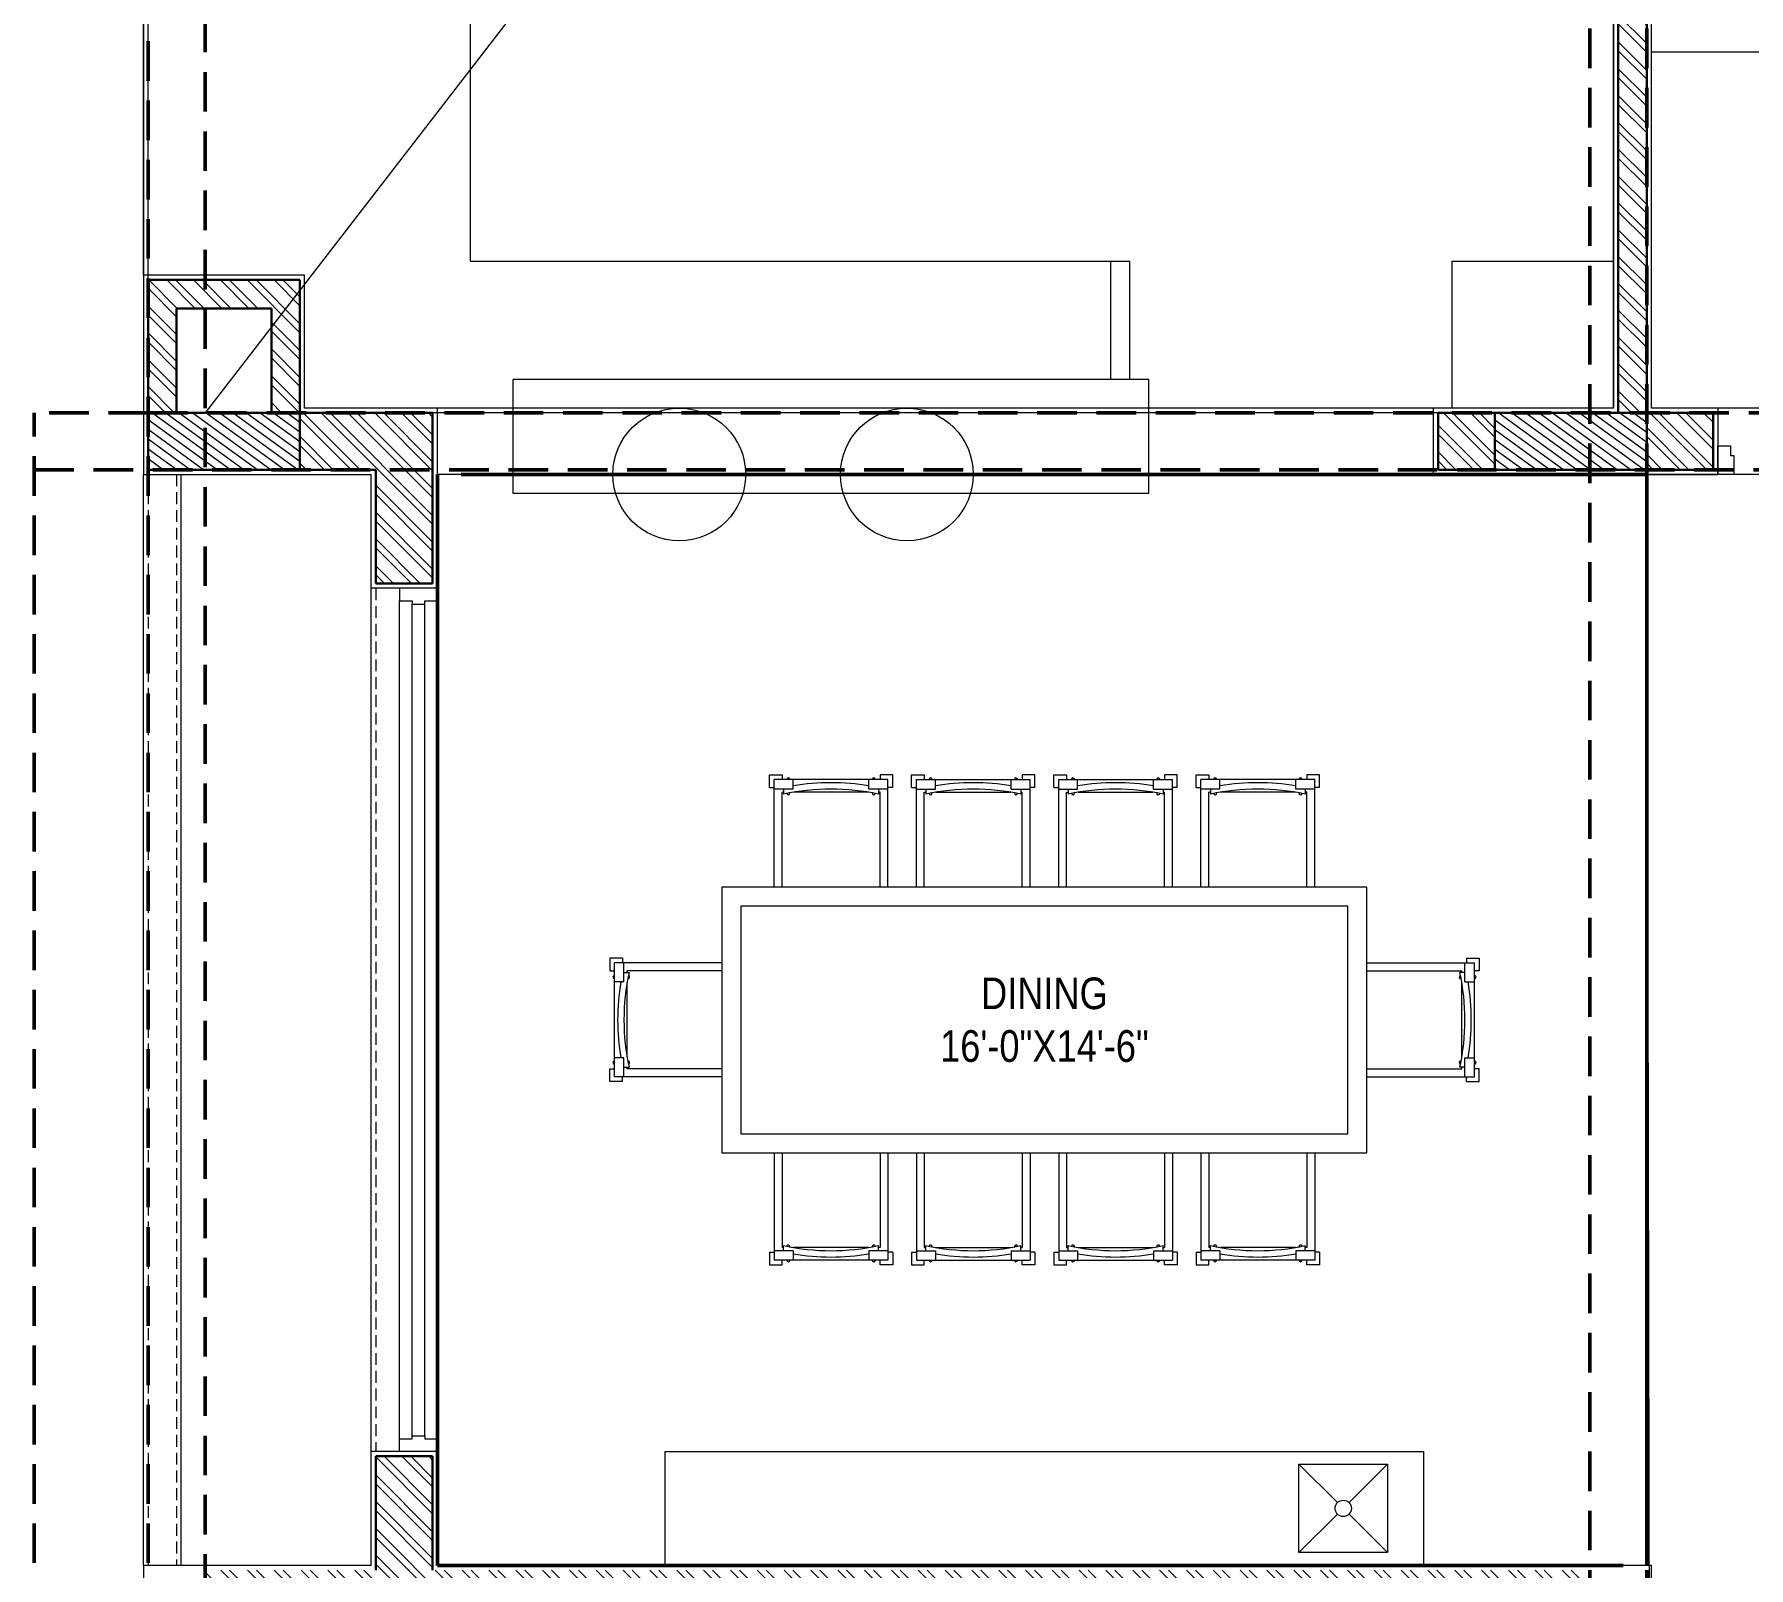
# Model space of a CAD drawing. Header units: inches. Extents: x -190799 to -189704, y -49100 to -46985.
# Drawn here: x -190515.6 to -190244.5, y -47808.5 to -47566 of the extents above; entities that cross this region are included whole.
import ezdxf

# ---------------------------------------------------------------- set-up
doc = ezdxf.new("R2010")
doc.units = ezdxf.units.IN
doc.header["$LTSCALE"] = 25
doc.header["$MEASUREMENT"] = 0
doc.linetypes.add('DASHED2', pattern=[0.375, 0.25, -0.125])
for name, color, linetype, lineweight in [('COLUMN', 1, 'Continuous', 30), ('COLUMNHATCH', 8, 'Continuous', 0), ('cross', 1, 'Continuous', 13), ('elevation', 6, 'Continuous', 9), ('FURNITURE', 251, 'Continuous', 0), ('hidden', 7, 'DASHED2', 5), ('PLASTER LINE', 1, 'Continuous', 5), ('PP-BEAM', 104, 'DASHED2', 50), ('PP-KITCHEN 2', 3, 'Continuous', 13), ('PP-ROOM 10', 3, 'Continuous', 13), ('PP-ROOM 17', 3, 'Continuous', 13), ('PP-ROOM 7', 3, 'Continuous', 13), ('PP-TOILET 7', 3, 'Continuous', 13), ('PP-WALL', 7, 'Continuous', 30), ('SANITARY', 212, 'Continuous', 5), ('sechatch', 8, 'Continuous', 0), ('TEXT', 7, 'Continuous', 13), ('WIN', 22, 'Continuous', 0), ('wwp', 3, 'Continuous', 20)]:
    doc.layers.add(name, color=color, linetype=linetype, lineweight=lineweight)
doc.styles.add('RAJ', font='Arial Narrow.ttf')
pattern_1 = [(144.0500546, (141.9624, -2979.5429), (-0.73384782, -1.011912732), [])]

# ---------------------------------------------------------------- blocks, each defined once
blk = doc.blocks.new('BGJ')
at = {"layer": 'SANITARY', "ltscale": 30}
for p, q in [((-182139.63, -47404.21), (-182133.54, -47410.3)), ((-182139.63, -47404.21), (-182133.54, -47410.3)), ((-182125.63, -47404.21), (-182131.71, -47410.3)), ((-182125.63, -47404.21), (-182131.71, -47410.3)), ((-182133.54, -47412.13), (-182139.63, -47418.21)), ((-182133.54, -47412.13), (-182139.63, -47418.21)), ((-182131.71, -47412.13), (-182125.63, -47418.21)), ((-182131.71, -47412.13), (-182125.63, -47418.21))]:
    blk.add_line(p, q, dxfattribs=at)
blk.add_lwpolyline([(-182139.63, -47404.21), (-182125.63, -47404.21), (-182125.63, -47418.21), (-182139.63, -47418.21)], close=True, dxfattribs=at)
blk.add_lwpolyline([(-182139.63, -47404.21), (-182125.63, -47404.21), (-182125.63, -47418.21), (-182139.63, -47418.21)], close=True, dxfattribs=at)
blk.add_circle((-182132.63, -47411.21), 1.29, dxfattribs=at)
blk.add_circle((-182132.63, -47411.21), 1.29, dxfattribs=at)
blk = doc.blocks.new('W1')
at = {"layer": 'WIN'}
for p, q in [((-190457.86, -47788.12), (-190457.86, -47655.62)), ((-190455.86, -47787.62), (-190455.86, -47656.12)), ((-190453.86, -47787.62), (-190453.86, -47656.12))]:
    blk.add_line(p, q, dxfattribs=at)
for points in [[(-190451.86, -47653.62), (-190457.86, -47653.62), (-190457.86, -47655.62), (-190455.86, -47655.62), (-190455.86, -47656.12), (-190453.86, -47656.12), (-190453.86, -47655.62), (-190451.86, -47655.62)], [(-190451.86, -47790.12), (-190457.86, -47790.12), (-190457.86, -47788.12), (-190455.86, -47788.12), (-190455.86, -47787.62), (-190453.86, -47787.62), (-190453.86, -47788.12), (-190451.86, -47788.12)]]:
    blk.add_lwpolyline(points, close=True, dxfattribs=at)

msp = doc.modelspace()

# ---------------------------------------------------------------- hatches: boundary and pattern name
at = {"layer": 'COLUMNHATCH', "ltscale": 5}
h = msp.add_hatch(dxfattribs=at)
h.set_pattern_fill('ANSI31', color=256, scale=10, angle=99.050055, style=0)
h.set_pattern_definition(pattern_1)
h.paths.add_polyline_path([(-190473.6104, -47625.8675), (-190497.6104, -47625.8675), (-190497.6104, -47634.8675), (-190473.6104, -47634.8675)])
h = msp.add_hatch(dxfattribs=at)
h.set_pattern_fill('ANSI31', color=256, scale=10, angle=99.050055, style=0)
h.set_pattern_definition(pattern_1)
h.paths.add_polyline_path([(-190260.6104, -47625.8675), (-190284.6104, -47625.8675), (-190284.6104, -47634.8675), (-190260.6104, -47634.8675)])
at = {"layer": 'sechatch', "ltscale": 30}
h = msp.add_hatch(dxfattribs=at)
h.set_pattern_fill('ANSI32,_O', color=256, scale=8, angle=270)
h.set_pattern_definition([(315, (-190288.2656, -47628.9193), (2.12132, 2.12132), []), (315, (-190288.2656, -47630.3335), (2.12132, 2.12132), [])])
h.paths.add_polyline_path([(-190284.6104, -47625.8675), (-190293.6104, -47625.8675), (-190293.6104, -47630.3675), (-190284.6104, -47630.3675)])
h.paths.add_polyline_path([(-190284.6104, -47630.3675), (-190293.6104, -47630.3675), (-190293.6104, -47634.8675), (-190284.6104, -47634.8675)])
h.paths.add_polyline_path([(-190260.6104, -47396.3675), (-190265.1104, -47396.3675), (-190265.1104, -47448.4645), (-190260.6104, -47448.4645), (-190260.6104, -47433.8675), (-190250.1104, -47433.8675), (-190250.1104, -47424.8675), (-190260.6104, -47424.8675)])
h.paths.add_polyline_path([(-190260.6104, -47448.4645), (-190265.1104, -47448.4645), (-190265.1104, -47465.3675), (-190269.6104, -47465.3675), (-190269.6104, -47469.8675), (-190265.1104, -47469.8675), (-190265.1104, -47625.8675), (-190260.6104, -47625.8675)])
h.paths.add_polyline_path([(-190406.1104, -47372.3675), (-190488.6104, -47372.3675), (-190488.6104, -47396.3675), (-190476.6104, -47396.3675), (-190476.6104, -47418.8675), (-190497.6104, -47418.8675), (-190497.6104, -47423.3675), (-190488.6104, -47423.3675), (-190472.1104, -47423.3675), (-190472.1104, -47381.3675), (-190406.1104, -47381.3675)])
h.paths.add_polyline_path([(-190401.6104, -47465.3675), (-190401.6104, -47469.8675), (-190269.6104, -47469.8675), (-190269.6104, -47465.3675), (-190361.1104, -47465.3675), (-190361.1104, -47462.3675), (-190365.6104, -47462.3675), (-190365.6104, -47465.3675)])
h.paths.add_polyline_path([(-190365.6104, -47423.3675), (-190361.1104, -47423.3675), (-190361.1104, -47381.3675), (-190272.6104, -47381.3675), (-190272.6104, -47372.3675), (-190370.1104, -47372.3675), (-190370.1104, -47381.3675), (-190365.6104, -47381.3675)])
h = msp.add_hatch(dxfattribs=at)
h.set_pattern_fill('ANSI32,_O', color=256, scale=8, angle=270)
h.set_pattern_definition([(315, (141.9624, -2226.2323), (2.121320344, 2.121320344), []), (315, (141.9624, -2227.6465), (2.121320344, 2.121320344), [])])
h.paths.add_polyline_path([(-190473.6104, -47604.8675), (-190497.6104, -47604.8675), (-190497.6104, -47625.8675), (-190493.1104, -47625.8675), (-190493.1104, -47609.3675), (-190478.1104, -47609.3675), (-190478.1104, -47625.8675), (-190473.6104, -47625.8675)])
h = msp.add_hatch(dxfattribs=at)
h.set_pattern_fill('ANSI32,_O', color=256, scale=8, angle=270)
h.set_pattern_definition([(315, (-3005.1016, -4913.6193), (2.121320344, 2.121320344), []), (315, (-3005.1016, -4915.0335), (2.121320344, 2.121320344), [])])
h.paths.add_polyline_path([(-190461.6104, -47652.8675), (-190452.6104, -47652.8675), (-190452.6104, -47625.8675), (-190473.6104, -47625.8675), (-190473.6104, -47634.8675), (-190461.6104, -47634.8675)])
h = msp.add_hatch(dxfattribs=at)
h.set_pattern_fill('ANSI32', color=256, scale=8, angle=270)
h.set_pattern_definition([(315, (-190204.5656, -47629.0806), (2.12132, 2.12132), []), (315, (-190204.5656, -47630.4948), (2.12132, 2.12132), [])])
h.paths.add_polyline_path([(-190200.6104, -47625.8675), (-190205.1104, -47625.8675), (-190205.1104, -47634.8675), (-190200.6104, -47634.8675)])
h.paths.add_polyline_path([(-190250.1104, -47625.8675), (-190260.6104, -47625.8675), (-190260.6104, -47634.8675), (-190250.1104, -47634.8675)])
h.paths.add_polyline_path([(-190200.6104, -47652.8675), (-190191.6104, -47652.8675), (-190191.6104, -47634.8675), (-190161.6104, -47634.8675), (-190161.6104, -47625.8675), (-190200.6104, -47625.8675)])
h = msp.add_hatch(dxfattribs=at)
h.set_pattern_fill('ANSI32,_O', color=256, scale=8, angle=270)
h.set_pattern_definition([(315, (-190005.5472, -48317.744), (2.12132, 2.12132), []), (315, (-190005.5472, -48319.1582), (2.12132, 2.12132), [])])
h.paths.add_polyline_path([(-190269.6104, -47808.8675), (-190452.6104, -47808.8675), (-190452.6104, -47790.8675), (-190461.6104, -47790.8675), (-190461.6104, -47808.8675), (-190488.6104, -47808.8675), (-190488.6104, -47817.8675), (-190476.6104, -47817.8675), (-190476.6104, -47828.3675), (-190488.6104, -47828.3675), (-190488.6104, -47832.8675), (-190497.6104, -47832.8675), (-190472.1104, -47832.8675), (-190472.1104, -47817.8675), (-190269.6104, -47817.8675)])

# ---------------------------------------------------------------- linework, layer by layer
at = {"layer": 'COLUMN'}
for points in [[(-190473.6104, -47625.8675), (-190497.6104, -47625.8675), (-190497.6104, -47634.8675), (-190473.6104, -47634.8675)], [(-190260.6104, -47625.8675), (-190284.6104, -47625.8675), (-190284.6104, -47634.8675), (-190260.6104, -47634.8675)]]:
    msp.add_lwpolyline(points, close=True, dxfattribs=at)
at = {"layer": 'cross'}
msp.add_lwpolyline([(-190269.6104, -47357.3675), (-190383.0236, -47489.0756), (-190488.6104, -47625.8675)], dxfattribs=at)
at = {"layer": 'elevation'}
for p, q in [((-190446.6104, -47601.8675), (-190446.6104, -47470.6175)), ((-190498.3604, -47491.6175), (-190498.3604, -47604.1175)), ((-190446.6104, -47601.8675), (-190342.3604, -47601.8675)), ((-190345.3604, -47620.6175), (-190345.3604, -47601.8675)), ((-190342.3604, -47620.6175), (-190342.3604, -47601.8675)), ((-190291.3604, -47625.1175), (-190291.3604, -47601.8675)), ((-190291.3604, -47601.8675), (-190265.8604, -47601.8675)), ((-190439.8604, -47638.6175), (-190439.8604, -47620.6175)), ((-190339.3604, -47620.6175), (-190439.8604, -47620.6175)), ((-190339.3604, -47638.6175), (-190339.3604, -47620.6175)), ((-190498.3604, -47808.1175), (-190498.3604, -47635.6175)), ((-190492.3604, -47808.1175), (-190492.3604, -47635.6175)), ((-190439.8604, -47635.6175), (-190451.8604, -47635.6175)), ((-190339.3604, -47638.6175), (-190439.8604, -47638.6175)), ((-190462.3604, -47790.1175), (-190462.3604, -47653.6175))]:
    msp.add_line(p, q, dxfattribs=at)
at = {"layer": 'FURNITURE', "ltscale": 10}
msp.add_line((-190241.9404, -47568.8675), (-190259.9404, -47568.8675), dxfattribs=at)
at = {"layer": 'FURNITURE', "ltscale": 2}
for p, q in [((-190399.3604, -47685.1175, -3021.3814), (-190399.3604, -47683.1175, -3021.3814)), ((-190399.3604, -47683.1175, -3021.3814), (-190397.3604, -47683.1175, -3021.3814)), ((-190399.3604, -47685.1175, -3021.3814), (-190398.6104, -47685.1175, -3021.3814)), ((-190398.6104, -47700.8675, -3021.3814), (-190398.6104, -47683.8675, -3021.3814)), ((-190395.6104, -47683.8675, -3021.3814), (-190398.6104, -47683.8675, -3021.3814)), ((-190395.6104, -47685.3675, -3021.3814), (-190398.6104, -47685.3675, -3021.3814)), ((-190397.3604, -47683.1175, -3021.3814), (-190397.3604, -47683.8675, -3021.3814)), ((-190397.1104, -47685.3675, -3021.3814), (-190397.1104, -47686.1746, -3021.3814)), ((-190395.6104, -47685.3675, -3021.3814), (-190395.6104, -47683.8675, -3021.3814)), ((-190383.6104, -47683.8675, -3021.3814), (-190395.6104, -47683.8675, -3021.3814)), ((-190380.6104, -47683.8675, -3021.3814), (-190383.6104, -47683.8675, -3021.3814)), ((-190383.6104, -47685.3675, -3021.3814), (-190383.6104, -47683.8675, -3021.3814)), ((-190380.6104, -47685.3675, -3021.3814), (-190383.6104, -47685.3675, -3021.3814)), ((-190382.1104, -47685.3675, -3021.3814), (-190382.1104, -47686.1746, -3021.3814)), ((-190379.8604, -47683.1175, -3021.3814), (-190381.8604, -47683.1175, -3021.3814)), ((-190381.8604, -47683.1175, -3021.3814), (-190381.8604, -47683.8675, -3021.3814)), ((-190380.6104, -47700.8675, -3021.3814), (-190380.6104, -47683.8675, -3021.3814)), ((-190379.8604, -47685.1175, -3021.3814), (-190380.6104, -47685.1175, -3021.3814)), ((-190379.8604, -47685.1175, -3021.3814), (-190379.8604, -47683.1175, -3021.3814)), ((-190376.8604, -47685.1175, -3021.3814), (-190376.8604, -47683.1175, -3021.3814)), ((-190376.8604, -47683.1175, -3021.3814), (-190374.8604, -47683.1175, -3021.3814)), ((-190376.8604, -47685.1175, -3021.3814), (-190376.1104, -47685.1175, -3021.3814)), ((-190376.1104, -47700.8675, -3021.3814), (-190376.1104, -47683.8675, -3021.3814)), ((-190376.1104, -47683.8675, -3021.3814), (-190373.1104, -47683.8675, -3021.3814)), ((-190376.1104, -47685.3675, -3021.3814), (-190373.1104, -47685.3675, -3021.3814)), ((-190374.8604, -47683.1175, -3021.3814), (-190374.8604, -47683.8675, -3021.3814)), ((-190374.6104, -47685.3675, -3021.3814), (-190374.6104, -47686.1746, -3021.3814)), ((-190373.1104, -47685.3675, -3021.3814), (-190373.1104, -47683.8675, -3021.3814)), ((-190373.1104, -47683.8675, -3021.3814), (-190361.1104, -47683.8675, -3021.3814)), ((-190361.1104, -47685.3675, -3021.3814), (-190361.1104, -47683.8675, -3021.3814)), ((-190361.1104, -47683.8675, -3021.3814), (-190358.1104, -47683.8675, -3021.3814)), ((-190361.1104, -47685.3675, -3021.3814), (-190358.1104, -47685.3675, -3021.3814)), ((-190359.6104, -47685.3675, -3021.3814), (-190359.6104, -47686.1746, -3021.3814)), ((-190357.3604, -47683.1175, -3021.3814), (-190359.3604, -47683.1175, -3021.3814)), ((-190359.3604, -47683.1175, -3021.3814), (-190359.3604, -47683.8675, -3021.3814)), ((-190358.1104, -47700.8675, -3021.3814), (-190358.1104, -47683.8675, -3021.3814)), ((-190357.3604, -47685.1175, -3021.3814), (-190358.1104, -47685.1175, -3021.3814)), ((-190357.3604, -47685.1175, -3021.3814), (-190357.3604, -47683.1175, -3021.3814)), ((-190354.3604, -47685.1175, -3021.3814), (-190354.3604, -47683.1175, -3021.3814)), ((-190354.3604, -47683.1175, -3021.3814), (-190352.3604, -47683.1175, -3021.3814)), ((-190354.3604, -47685.1175, -3021.3814), (-190353.6104, -47685.1175, -3021.3814)), ((-190353.6104, -47700.8675, -3021.3814), (-190353.6104, -47683.8675, -3021.3814)), ((-190353.6104, -47683.8675, -3021.3814), (-190350.6104, -47683.8675, -3021.3814)), ((-190353.6104, -47685.3675, -3021.3814), (-190350.6104, -47685.3675, -3021.3814)), ((-190352.3604, -47683.1175, -3021.3814), (-190352.3604, -47683.8675, -3021.3814)), ((-190352.1104, -47685.3675, -3021.3814), (-190352.1104, -47686.1746, -3021.3814)), ((-190350.6104, -47685.3675, -3021.3814), (-190350.6104, -47683.8675, -3021.3814)), ((-190350.6104, -47683.8675, -3021.3814), (-190338.6104, -47683.8675, -3021.3814)), ((-190338.6104, -47685.3675, -3021.3814), (-190338.6104, -47683.8675, -3021.3814)), ((-190338.6104, -47683.8675, -3021.3814), (-190335.6104, -47683.8675, -3021.3814)), ((-190338.6104, -47685.3675, -3021.3814), (-190335.6104, -47685.3675, -3021.3814)), ((-190337.1104, -47685.3675, -3021.3814), (-190337.1104, -47686.1746, -3021.3814)), ((-190334.8604, -47683.1175, -3021.3814), (-190336.8604, -47683.1175, -3021.3814)), ((-190336.8604, -47683.1175, -3021.3814), (-190336.8604, -47683.8675, -3021.3814)), ((-190335.6104, -47700.8675, -3021.3814), (-190335.6104, -47683.8675, -3021.3814)), ((-190334.8604, -47685.1175, -3021.3814), (-190335.6104, -47685.1175, -3021.3814)), ((-190334.8604, -47685.1175, -3021.3814), (-190334.8604, -47683.1175, -3021.3814)), ((-190331.8604, -47685.1175, -3021.3814), (-190331.8604, -47683.1175, -3021.3814)), ((-190331.8604, -47683.1175, -3021.3814), (-190329.8604, -47683.1175, -3021.3814)), ((-190331.8604, -47685.1175, -3021.3814), (-190331.1104, -47685.1175, -3021.3814)), ((-190331.1104, -47700.8675, -3021.3814), (-190331.1104, -47683.8675, -3021.3814)), ((-190328.1104, -47683.8675, -3021.3814), (-190331.1104, -47683.8675, -3021.3814)), ((-190328.1104, -47685.3675, -3021.3814), (-190331.1104, -47685.3675, -3021.3814)), ((-190329.8604, -47683.1175, -3021.3814), (-190329.8604, -47683.8675, -3021.3814)), ((-190329.6104, -47685.3675, -3021.3814), (-190329.6104, -47686.1746, -3021.3814)), ((-190328.1104, -47685.3675, -3021.3814), (-190328.1104, -47683.8675, -3021.3814)), ((-190316.1104, -47683.8675, -3021.3814), (-190328.1104, -47683.8675, -3021.3814)), ((-190313.1104, -47683.8675, -3021.3814), (-190316.1104, -47683.8675, -3021.3814)), ((-190316.1104, -47685.3675, -3021.3814), (-190316.1104, -47683.8675, -3021.3814)), ((-190313.1104, -47685.3675, -3021.3814), (-190316.1104, -47685.3675, -3021.3814)), ((-190314.6104, -47685.3675, -3021.3814), (-190314.6104, -47686.1746, -3021.3814)), ((-190312.3604, -47683.1175, -3021.3814), (-190314.3604, -47683.1175, -3021.3814)), ((-190314.3604, -47683.1175, -3021.3814), (-190314.3604, -47683.8675, -3021.3814)), ((-190313.1104, -47700.8675, -3021.3814), (-190313.1104, -47683.8675, -3021.3814)), ((-190312.3604, -47685.1175, -3021.3814), (-190313.1104, -47685.1175, -3021.3814)), ((-190312.3604, -47685.1175, -3021.3814), (-190312.3604, -47683.1175, -3021.3814)), ((-190397.3604, -47700.8675, -3021.3814), (-190397.3604, -47685.8675, -3021.3814)), ((-190397.1104, -47685.8675, -3021.3814), (-190397.3604, -47685.8675, -3021.3814)), ((-190383.6943, -47685.8675, -3021.3814), (-190395.5265, -47685.8675, -3021.3814)), ((-190381.8604, -47685.8675, -3021.3814), (-190382.1104, -47685.8675, -3021.3814)), ((-190381.8604, -47700.8675, -3021.3814), (-190381.8604, -47685.8675, -3021.3814)), ((-190374.8604, -47700.8675, -3021.3814), (-190374.8604, -47685.8675, -3021.3814)), ((-190374.8604, -47685.8675, -3021.3814), (-190374.6104, -47685.8675, -3021.3814)), ((-190373.0265, -47685.8675, -3021.3814), (-190361.1943, -47685.8675, -3021.3814)), ((-190359.6104, -47685.8675, -3021.3814), (-190359.3604, -47685.8675, -3021.3814)), ((-190359.3604, -47700.8675, -3021.3814), (-190359.3604, -47685.8675, -3021.3814)), ((-190352.3604, -47700.8675, -3021.3814), (-190352.3604, -47685.8675, -3021.3814)), ((-190352.3604, -47685.8675, -3021.3814), (-190352.1104, -47685.8675, -3021.3814)), ((-190350.5265, -47685.8675, -3021.3814), (-190338.6943, -47685.8675, -3021.3814)), ((-190337.1104, -47685.8675, -3021.3814), (-190336.8604, -47685.8675, -3021.3814)), ((-190336.8604, -47700.8675, -3021.3814), (-190336.8604, -47685.8675, -3021.3814)), ((-190329.8604, -47700.8675, -3021.3814), (-190329.8604, -47685.8675, -3021.3814)), ((-190329.6104, -47685.8675, -3021.3814), (-190329.8604, -47685.8675, -3021.3814)), ((-190316.1943, -47685.8675, -3021.3814), (-190328.0265, -47685.8675, -3021.3814)), ((-190314.3604, -47685.8675, -3021.3814), (-190314.6104, -47685.8675, -3021.3814)), ((-190314.3604, -47700.8675, -3021.3814), (-190314.3604, -47685.8675, -3021.3814)), ((-190422.6104, -47712.1175, -3021.3814), (-190424.6104, -47712.1175, -3021.3814)), ((-190424.6104, -47712.1175, -3021.3814), (-190424.6104, -47714.1175, -3021.3814)), ((-190422.6104, -47712.1175, -3021.3814), (-190422.6104, -47712.8675, -3021.3814)), ((-190289.1104, -47712.1175, -3021.3814), (-190289.1104, -47712.8675, -3021.3814)), ((-190289.1104, -47712.1175, -3021.3814), (-190287.1104, -47712.1175, -3021.3814)), ((-190287.1104, -47712.1175, -3021.3814), (-190287.1104, -47714.1175, -3021.3814)), ((-190424.6104, -47714.1175, -3021.3814), (-190423.8604, -47714.1175, -3021.3814)), ((-190406.8604, -47712.8675, -3021.3814), (-190423.8604, -47712.8675, -3021.3814)), ((-190423.8604, -47715.8675, -3021.3814), (-190423.8604, -47712.8675, -3021.3814)), ((-190422.3604, -47715.8675, -3021.3814), (-190422.3604, -47712.8675, -3021.3814)), ((-190422.3604, -47714.3675, -3021.3814), (-190421.5533, -47714.3675, -3021.3814)), ((-190406.8604, -47714.1175, -3021.3814), (-190421.8604, -47714.1175, -3021.3814)), ((-190421.8604, -47714.3675, -3021.3814), (-190421.8604, -47714.1175, -3021.3814)), ((-190304.8604, -47712.8675, -3021.3814), (-190287.8604, -47712.8675, -3021.3814)), ((-190304.8604, -47714.1175, -3021.3814), (-190289.8604, -47714.1175, -3021.3814)), ((-190289.3604, -47714.3675, -3021.3814), (-190290.1675, -47714.3675, -3021.3814)), ((-190289.8604, -47714.3675, -3021.3814), (-190289.8604, -47714.1175, -3021.3814)), ((-190289.3604, -47715.8675, -3021.3814), (-190289.3604, -47712.8675, -3021.3814)), ((-190287.8604, -47715.8675, -3021.3814), (-190287.8604, -47712.8675, -3021.3814)), ((-190287.1104, -47714.1175, -3021.3814), (-190287.8604, -47714.1175, -3021.3814)), ((-190422.3604, -47715.8675, -3021.3814), (-190423.8604, -47715.8675, -3021.3814)), ((-190423.8604, -47727.8675, -3021.3814), (-190423.8604, -47715.8675, -3021.3814)), ((-190421.8604, -47727.7835, -3021.3814), (-190421.8604, -47715.9514, -3021.3814)), ((-190289.8604, -47727.7835, -3021.3814), (-190289.8604, -47715.9514, -3021.3814)), ((-190289.3604, -47715.8675, -3021.3814), (-190287.8604, -47715.8675, -3021.3814)), ((-190287.8604, -47727.8675, -3021.3814), (-190287.8604, -47715.8675, -3021.3814)), ((-190423.8604, -47730.8675, -3021.3814), (-190423.8604, -47727.8675, -3021.3814)), ((-190422.3604, -47727.8675, -3021.3814), (-190423.8604, -47727.8675, -3021.3814)), ((-190422.3604, -47730.8675, -3021.3814), (-190422.3604, -47727.8675, -3021.3814)), ((-190289.3604, -47730.8675, -3021.3814), (-190289.3604, -47727.8675, -3021.3814)), ((-190289.3604, -47727.8675, -3021.3814), (-190287.8604, -47727.8675, -3021.3814)), ((-190287.8604, -47730.8675, -3021.3814), (-190287.8604, -47727.8675, -3021.3814)), ((-190424.6104, -47731.6175, -3021.3814), (-190424.6104, -47729.6175, -3021.3814)), ((-190424.6104, -47729.6175, -3021.3814), (-190423.8604, -47729.6175, -3021.3814)), ((-190406.8604, -47730.8675, -3021.3814), (-190423.8604, -47730.8675, -3021.3814)), ((-190422.6104, -47731.6175, -3021.3814), (-190422.6104, -47730.8675, -3021.3814)), ((-190422.3604, -47729.3675, -3021.3814), (-190421.5533, -47729.3675, -3021.3814)), ((-190421.8604, -47729.6175, -3021.3814), (-190421.8604, -47729.3675, -3021.3814)), ((-190406.8604, -47729.6175, -3021.3814), (-190421.8604, -47729.6175, -3021.3814)), ((-190304.8604, -47729.6175, -3021.3814), (-190289.8604, -47729.6175, -3021.3814)), ((-190304.8604, -47730.8675, -3021.3814), (-190287.8604, -47730.8675, -3021.3814)), ((-190289.3604, -47729.3675, -3021.3814), (-190290.1675, -47729.3675, -3021.3814)), ((-190289.8604, -47729.6175, -3021.3814), (-190289.8604, -47729.3675, -3021.3814)), ((-190289.1104, -47731.6175, -3021.3814), (-190289.1104, -47730.8675, -3021.3814)), ((-190287.1104, -47729.6175, -3021.3814), (-190287.8604, -47729.6175, -3021.3814)), ((-190287.1104, -47731.6175, -3021.3814), (-190287.1104, -47729.6175, -3021.3814)), ((-190422.6104, -47731.6175, -3021.3814), (-190424.6104, -47731.6175, -3021.3814)), ((-190289.1104, -47731.6175, -3021.3814), (-190287.1104, -47731.6175, -3021.3814)), ((-190398.6104, -47742.8675, -3021.3814), (-190398.6104, -47759.8675, -3021.3814)), ((-190397.3604, -47742.8675, -3021.3814), (-190397.3604, -47757.8675, -3021.3814)), ((-190381.8604, -47742.8675, -3021.3814), (-190381.8604, -47757.8675, -3021.3814)), ((-190380.6104, -47742.8675, -3021.3814), (-190380.6104, -47759.8675, -3021.3814)), ((-190376.1104, -47742.8675, -3021.3814), (-190376.1104, -47759.8675, -3021.3814)), ((-190374.8604, -47742.8675, -3021.3814), (-190374.8604, -47757.8675, -3021.3814)), ((-190359.3604, -47742.8675, -3021.3814), (-190359.3604, -47757.8675, -3021.3814)), ((-190358.1104, -47742.8675, -3021.3814), (-190358.1104, -47759.8675, -3021.3814)), ((-190353.6104, -47742.8675, -3021.3814), (-190353.6104, -47759.8675, -3021.3814)), ((-190352.3604, -47742.8675, -3021.3814), (-190352.3604, -47757.8675, -3021.3814)), ((-190336.8604, -47742.8675, -3021.3814), (-190336.8604, -47757.8675, -3021.3814)), ((-190335.6104, -47742.8675, -3021.3814), (-190335.6104, -47759.8675, -3021.3814)), ((-190331.1104, -47742.8675, -3021.3814), (-190331.1104, -47759.8675, -3021.3814)), ((-190329.8604, -47742.8675, -3021.3814), (-190329.8604, -47757.8675, -3021.3814)), ((-190314.3604, -47742.8675, -3021.3814), (-190314.3604, -47757.8675, -3021.3814)), ((-190313.1104, -47742.8675, -3021.3814), (-190313.1104, -47759.8675, -3021.3814)), ((-190399.3604, -47758.6175, -3021.3814), (-190398.6104, -47758.6175, -3021.3814)), ((-190399.3604, -47758.6175, -3021.3814), (-190399.3604, -47760.6175, -3021.3814)), ((-190395.6104, -47758.3675, -3021.3814), (-190398.6104, -47758.3675, -3021.3814)), ((-190397.1104, -47757.8675, -3021.3814), (-190397.3604, -47757.8675, -3021.3814)), ((-190397.1104, -47758.3675, -3021.3814), (-190397.1104, -47757.5603, -3021.3814)), ((-190395.6104, -47758.3675, -3021.3814), (-190395.6104, -47759.8675, -3021.3814)), ((-190383.6943, -47757.8675, -3021.3814), (-190395.5265, -47757.8675, -3021.3814)), ((-190380.6104, -47758.3675, -3021.3814), (-190383.6104, -47758.3675, -3021.3814)), ((-190383.6104, -47758.3675, -3021.3814), (-190383.6104, -47759.8675, -3021.3814)), ((-190382.1104, -47758.3675, -3021.3814), (-190382.1104, -47757.5603, -3021.3814)), ((-190381.8604, -47757.8675, -3021.3814), (-190382.1104, -47757.8675, -3021.3814)), ((-190379.8604, -47758.6175, -3021.3814), (-190380.6104, -47758.6175, -3021.3814)), ((-190379.8604, -47758.6175, -3021.3814), (-190379.8604, -47760.6175, -3021.3814)), ((-190376.8604, -47758.6175, -3021.3814), (-190376.1104, -47758.6175, -3021.3814)), ((-190376.8604, -47758.6175, -3021.3814), (-190376.8604, -47760.6175, -3021.3814)), ((-190376.1104, -47758.3675, -3021.3814), (-190373.1104, -47758.3675, -3021.3814)), ((-190374.8604, -47757.8675, -3021.3814), (-190374.6104, -47757.8675, -3021.3814)), ((-190374.6104, -47758.3675, -3021.3814), (-190374.6104, -47757.5603, -3021.3814)), ((-190373.1104, -47758.3675, -3021.3814), (-190373.1104, -47759.8675, -3021.3814)), ((-190373.0265, -47757.8675, -3021.3814), (-190361.1943, -47757.8675, -3021.3814)), ((-190361.1104, -47758.3675, -3021.3814), (-190361.1104, -47759.8675, -3021.3814)), ((-190361.1104, -47758.3675, -3021.3814), (-190358.1104, -47758.3675, -3021.3814)), ((-190359.6104, -47758.3675, -3021.3814), (-190359.6104, -47757.5603, -3021.3814)), ((-190359.6104, -47757.8675, -3021.3814), (-190359.3604, -47757.8675, -3021.3814)), ((-190357.3604, -47758.6175, -3021.3814), (-190358.1104, -47758.6175, -3021.3814)), ((-190357.3604, -47758.6175, -3021.3814), (-190357.3604, -47760.6175, -3021.3814)), ((-190354.3604, -47758.6175, -3021.3814), (-190353.6104, -47758.6175, -3021.3814)), ((-190354.3604, -47758.6175, -3021.3814), (-190354.3604, -47760.6175, -3021.3814)), ((-190353.6104, -47758.3675, -3021.3814), (-190350.6104, -47758.3675, -3021.3814)), ((-190352.3604, -47757.8675, -3021.3814), (-190352.1104, -47757.8675, -3021.3814)), ((-190352.1104, -47758.3675, -3021.3814), (-190352.1104, -47757.5603, -3021.3814)), ((-190350.6104, -47758.3675, -3021.3814), (-190350.6104, -47759.8675, -3021.3814)), ((-190350.5265, -47757.8675, -3021.3814), (-190338.6943, -47757.8675, -3021.3814)), ((-190338.6104, -47758.3675, -3021.3814), (-190338.6104, -47759.8675, -3021.3814)), ((-190338.6104, -47758.3675, -3021.3814), (-190335.6104, -47758.3675, -3021.3814)), ((-190337.1104, -47758.3675, -3021.3814), (-190337.1104, -47757.5603, -3021.3814)), ((-190337.1104, -47757.8675, -3021.3814), (-190336.8604, -47757.8675, -3021.3814)), ((-190334.8604, -47758.6175, -3021.3814), (-190335.6104, -47758.6175, -3021.3814)), ((-190334.8604, -47758.6175, -3021.3814), (-190334.8604, -47760.6175, -3021.3814)), ((-190331.8604, -47758.6175, -3021.3814), (-190331.1104, -47758.6175, -3021.3814)), ((-190331.8604, -47758.6175, -3021.3814), (-190331.8604, -47760.6175, -3021.3814)), ((-190328.1104, -47758.3675, -3021.3814), (-190331.1104, -47758.3675, -3021.3814)), ((-190329.6104, -47757.8675, -3021.3814), (-190329.8604, -47757.8675, -3021.3814)), ((-190329.6104, -47758.3675, -3021.3814), (-190329.6104, -47757.5603, -3021.3814)), ((-190328.1104, -47758.3675, -3021.3814), (-190328.1104, -47759.8675, -3021.3814)), ((-190316.1943, -47757.8675, -3021.3814), (-190328.0265, -47757.8675, -3021.3814)), ((-190313.1104, -47758.3675, -3021.3814), (-190316.1104, -47758.3675, -3021.3814)), ((-190316.1104, -47758.3675, -3021.3814), (-190316.1104, -47759.8675, -3021.3814)), ((-190314.6104, -47758.3675, -3021.3814), (-190314.6104, -47757.5603, -3021.3814)), ((-190314.3604, -47757.8675, -3021.3814), (-190314.6104, -47757.8675, -3021.3814)), ((-190312.3604, -47758.6175, -3021.3814), (-190313.1104, -47758.6175, -3021.3814)), ((-190312.3604, -47758.6175, -3021.3814), (-190312.3604, -47760.6175, -3021.3814)), ((-190399.3604, -47760.6175, -3021.3814), (-190397.3604, -47760.6175, -3021.3814)), ((-190395.6104, -47759.8675, -3021.3814), (-190398.6104, -47759.8675, -3021.3814)), ((-190397.3604, -47760.6175, -3021.3814), (-190397.3604, -47759.8675, -3021.3814)), ((-190383.6104, -47759.8675, -3021.3814), (-190395.6104, -47759.8675, -3021.3814)), ((-190380.6104, -47759.8675, -3021.3814), (-190383.6104, -47759.8675, -3021.3814)), ((-190381.8604, -47760.6175, -3021.3814), (-190381.8604, -47759.8675, -3021.3814)), ((-190379.8604, -47760.6175, -3021.3814), (-190381.8604, -47760.6175, -3021.3814)), ((-190376.8604, -47760.6175, -3021.3814), (-190374.8604, -47760.6175, -3021.3814)), ((-190376.1104, -47759.8675, -3021.3814), (-190373.1104, -47759.8675, -3021.3814)), ((-190374.8604, -47760.6175, -3021.3814), (-190374.8604, -47759.8675, -3021.3814)), ((-190373.1104, -47759.8675, -3021.3814), (-190361.1104, -47759.8675, -3021.3814)), ((-190361.1104, -47759.8675, -3021.3814), (-190358.1104, -47759.8675, -3021.3814)), ((-190359.3604, -47760.6175, -3021.3814), (-190359.3604, -47759.8675, -3021.3814)), ((-190357.3604, -47760.6175, -3021.3814), (-190359.3604, -47760.6175, -3021.3814)), ((-190354.3604, -47760.6175, -3021.3814), (-190352.3604, -47760.6175, -3021.3814)), ((-190353.6104, -47759.8675, -3021.3814), (-190350.6104, -47759.8675, -3021.3814)), ((-190352.3604, -47760.6175, -3021.3814), (-190352.3604, -47759.8675, -3021.3814)), ((-190350.6104, -47759.8675, -3021.3814), (-190338.6104, -47759.8675, -3021.3814)), ((-190338.6104, -47759.8675, -3021.3814), (-190335.6104, -47759.8675, -3021.3814)), ((-190336.8604, -47760.6175, -3021.3814), (-190336.8604, -47759.8675, -3021.3814)), ((-190334.8604, -47760.6175, -3021.3814), (-190336.8604, -47760.6175, -3021.3814)), ((-190331.8604, -47760.6175, -3021.3814), (-190329.8604, -47760.6175, -3021.3814)), ((-190328.1104, -47759.8675, -3021.3814), (-190331.1104, -47759.8675, -3021.3814)), ((-190329.8604, -47760.6175, -3021.3814), (-190329.8604, -47759.8675, -3021.3814)), ((-190316.1104, -47759.8675, -3021.3814), (-190328.1104, -47759.8675, -3021.3814)), ((-190313.1104, -47759.8675, -3021.3814), (-190316.1104, -47759.8675, -3021.3814)), ((-190314.3604, -47760.6175, -3021.3814), (-190314.3604, -47759.8675, -3021.3814)), ((-190312.3604, -47760.6175, -3021.3814), (-190314.3604, -47760.6175, -3021.3814)), ((-190415.8604, -47808.1175), (-190415.8604, -47790.1175)), ((-190415.8604, -47790.1175), (-190295.8604, -47790.1175)), ((-190295.8604, -47808.1175), (-190295.8604, -47790.1175))]:
    msp.add_line(p, q, dxfattribs=at)
at = {"layer": 'FURNITURE'}
for points in [[(-190406.8604, -47742.8675), (-190304.8604, -47742.8675), (-190304.8604, -47700.8675), (-190406.8604, -47700.8675)], [(-190403.8604, -47739.8675), (-190307.8604, -47739.8675), (-190307.8604, -47703.8675), (-190403.8604, -47703.8675)]]:
    msp.add_lwpolyline(points, close=True, dxfattribs=at)
at = {"layer": 'FURNITURE', "ltscale": 2}
for centre in [(-190413.6104, -47635.6175), (-190377.6104, -47635.6175)]:
    msp.add_circle(centre, 10.5, dxfattribs=at)
for centre, radius, start, end in [((-190389.6104, -47720.6175), 35.25, 77.715506, 102.284494), ((-190396.3604, -47683.8675), 0.25, 0, 180), ((-190389.6104, -47720.6175), 36.25, 80.472717, 99.527283), ((-190382.8604, -47683.8675), 0.25, 0, 180), ((-190367.1104, -47720.6175), 35.25, 77.715506, 102.284494), ((-190373.8604, -47683.8675), 0.25, 0, 180), ((-190367.1104, -47720.6175), 36.25, 80.472717, 99.527283), ((-190360.3604, -47683.8675), 0.25, 0, 180), ((-190344.6104, -47720.6175), 35.25, 77.715506, 102.284494), ((-190351.3604, -47683.8675), 0.25, 0, 180), ((-190344.6104, -47720.6175), 36.25, 80.472717, 99.527283), ((-190337.8604, -47683.8675), 0.25, 0, 180), ((-190322.1104, -47720.6175), 35.25, 77.715506, 102.284494), ((-190328.8604, -47683.8675), 0.25, 0, 180), ((-190322.1104, -47720.6175), 36.25, 80.472717, 99.527283), ((-190315.3604, -47683.8675), 0.25, 0, 180), ((-190396.3604, -47686.0198), 0.25, 191.242891, 10.836537), ((-190382.8604, -47686.0198), 0.25, 169.163463, 348.757109), ((-190373.8604, -47686.0198), 0.25, 191.242891, 10.836537), ((-190360.3604, -47686.0198), 0.25, 169.163463, 348.757109), ((-190351.3604, -47686.0198), 0.25, 191.242891, 10.836537), ((-190337.8604, -47686.0198), 0.25, 169.163463, 348.757109), ((-190328.8604, -47686.0198), 0.25, 191.242891, 10.836537), ((-190315.3604, -47686.0198), 0.25, 169.163463, 348.757109), ((-190423.8604, -47715.1175), 0.25, 90, 270), ((-190387.1104, -47721.8675), 35.25, 167.715506, 192.284494), ((-190421.7081, -47715.1175), 0.25, 259.163463, 78.757109), ((-190290.0127, -47715.1175), 0.25, 101.242891, 280.836537), ((-190324.6104, -47721.8675), 35.25, 347.715506, 12.284494), ((-190287.8604, -47715.1175), 0.25, 270, 90), ((-190387.1104, -47721.8675), 36.25, 170.472717, 189.527283), ((-190324.6104, -47721.8675), 36.25, 350.472717, 9.527283), ((-190423.8604, -47728.6175), 0.25, 90, 270), ((-190421.7081, -47728.6175), 0.25, 281.242891, 100.836537), ((-190290.0127, -47728.6175), 0.25, 79.163463, 258.757109), ((-190287.8604, -47728.6175), 0.25, 270, 90), ((-190389.6104, -47723.1175), 35.25, 257.715506, 282.284494), ((-190396.3604, -47757.7151), 0.25, 349.163463, 168.757109), ((-190382.8604, -47757.7151), 0.25, 11.242891, 190.836537), ((-190367.1104, -47723.1175), 35.25, 257.715506, 282.284494), ((-190373.8604, -47757.7151), 0.25, 349.163463, 168.757109), ((-190360.3604, -47757.7151), 0.25, 11.242891, 190.836537), ((-190344.6104, -47723.1175), 35.25, 257.715506, 282.284494), ((-190351.3604, -47757.7151), 0.25, 349.163463, 168.757109), ((-190337.8604, -47757.7151), 0.25, 11.242891, 190.836537), ((-190322.1104, -47723.1175), 35.25, 257.715506, 282.284494), ((-190328.8604, -47757.7151), 0.25, 349.163463, 168.757109), ((-190315.3604, -47757.7151), 0.25, 11.242891, 190.836537), ((-190396.3604, -47759.8675), 0.25, 180, 0), ((-190389.6104, -47723.1175), 36.25, 260.472717, 279.527283), ((-190382.8604, -47759.8675), 0.25, 180, 0), ((-190373.8604, -47759.8675), 0.25, 180, 0), ((-190367.1104, -47723.1175), 36.25, 260.472717, 279.527283), ((-190360.3604, -47759.8675), 0.25, 180, 0), ((-190351.3604, -47759.8675), 0.25, 180, 0), ((-190344.6104, -47723.1175), 36.25, 260.472717, 279.527283), ((-190337.8604, -47759.8675), 0.25, 180, 0), ((-190328.8604, -47759.8675), 0.25, 180, 0), ((-190322.1104, -47723.1175), 36.25, 260.472717, 279.527283), ((-190315.3604, -47759.8675), 0.25, 180, 0)]:
    msp.add_arc(centre, radius, start, end, dxfattribs=at)
at = {"layer": 'hidden', "ltscale": 0.3}
for p, q in [((-190497.6104, -47604.1175), (-190497.6104, -47491.6175)), ((-190497.6104, -47635.6175), (-190497.6104, -47808.1175)), ((-190493.1104, -47635.6175), (-190493.1104, -47808.1175)), ((-190461.6104, -47653.6175), (-190461.6104, -47790.1175))]:
    msp.add_line(p, q, dxfattribs=at)
at = {"layer": 'PLASTER LINE', "ltscale": 30}
for p, q in [((-190259.8604, -47625.1175), (-190259.8604, -47434.6175)), ((-190265.8604, -47625.1175), (-190265.8604, -47470.6175)), ((-190498.3604, -47604.1175), (-190498.3604, -47635.6175)), ((-190472.8604, -47604.1175), (-190498.3604, -47604.1175)), ((-190472.8604, -47625.1175), (-190472.8604, -47604.1175)), ((-190451.8604, -47625.1175), (-190472.8604, -47625.1175)), ((-190451.8604, -47653.6175), (-190451.8604, -47625.1175)), ((-190265.8604, -47625.1175), (-190294.3604, -47625.1175)), ((-190294.3604, -47635.6175), (-190294.3604, -47625.1175)), ((-190249.3604, -47625.1175), (-190259.8604, -47625.1175)), ((-190249.3604, -47625.1175), (-190249.3604, -47635.6175)), ((-190498.3604, -47635.6175), (-190462.3604, -47635.6175)), ((-190462.3604, -47653.6175), (-190462.3604, -47635.6175)), ((-190294.3604, -47635.6175), (-190249.3604, -47635.6175)), ((-190451.8604, -47653.6175), (-190462.3604, -47653.6175)), ((-190451.8604, -47790.1175), (-190462.3604, -47790.1175)), ((-190462.3604, -47808.1175), (-190462.3604, -47790.1175)), ((-190451.8604, -47808.1175), (-190451.8604, -47790.1175)), ((-190462.3604, -47808.1175), (-190498.3604, -47808.1175)), ((-190498.3604, -47808.1175), (-190498.3604, -47833.6175)), ((-190259.8604, -47808.1175), (-190451.8604, -47808.1175)), ((-190259.8604, -48007.6175), (-190259.8604, -47808.1175))]:
    msp.add_line(p, q, dxfattribs=at)
at = {"layer": 'PP-BEAM'}
for p, q in [((-190497.6104, -48473.3675), (-190497.6104, -47372.3675)), ((-190488.6104, -48468.8675), (-190488.6104, -47372.3675)), ((-190269.6104, -47396.3675), (-190269.6104, -48060.8675)), ((-190260.6104, -47396.3675), (-190260.6104, -48060.8675)), ((-190515.6104, -48135.8675), (-190515.6104, -47625.8675)), ((-190497.6104, -47625.8675), (-190515.6104, -47625.8675)), ((-190497.6104, -47625.8675), (-190001.1104, -47625.8675)), ((-190515.6104, -47634.8675), (-190001.1104, -47634.8675))]:
    msp.add_line(p, q, dxfattribs=at)
at = {"layer": 'PP-BEAM', "color": 3, "ltscale": 30}
msp.add_lwpolyline([(-190260.6104, -47635.6175), (-190451.8604, -47635.6175), (-190451.8604, -47808.1175), (-190260.6104, -47808.1175), (-190260.6104, -47635.6175)], dxfattribs=at)
at = {"layer": 'PP-KITCHEN 2', "ltscale": 30}
msp.add_lwpolyline([(-190473.6104, -47469.8675), (-190265.1104, -47469.8675), (-190265.1104, -47625.8675), (-190473.6104, -47625.8675), (-190473.6104, -47604.8675), (-190497.6104, -47604.8675), (-190497.6104, -47490.8675), (-190473.6104, -47490.8675), (-190473.6104, -47469.8675)], dxfattribs=at)
at = {"layer": 'PP-ROOM 10', "color": 3, "ltscale": 30}
msp.add_lwpolyline([(-190201.3604, -47635.6175), (-190260.6104, -47635.6175), (-190259.8604, -48007.6175), (-190319.8604, -48007.6175), (-190319.8604, -48060.1175), (-190201.3604, -48060.1175), (-190201.3604, -47635.6175)], dxfattribs=at)
at = {"layer": 'PP-ROOM 7', "color": 3, "ltscale": 30}
msp.add_lwpolyline([(-190259.8604, -47434.6175), (-189986.8604, -47434.6175), (-189986.8604, -47625.1175), (-190259.8604, -47625.1175), (-190259.8604, -47434.6175)], dxfattribs=at)
at = {"layer": 'PP-TOILET 7', "color": 3, "ltscale": 30}
msp.add_lwpolyline([(-190498.3604, -47491.6175), (-190472.8604, -47491.6175), (-190472.8604, -47470.6175), (-190265.8604, -47470.6175), (-190265.8604, -47625.1175), (-190472.8604, -47625.1175), (-190472.8604, -47604.1175), (-190498.3604, -47604.1175), (-190498.3604, -47491.6175)], dxfattribs=at)
at = {"layer": 'PP-WALL', "ltscale": 10}
for p, q in [((-190260.6104, -47433.8675), (-190260.6104, -47625.8675)), ((-190265.1104, -47469.8675), (-190265.1104, -47625.8675)), ((-190473.6104, -47604.8675), (-190497.6104, -47604.8675)), ((-190478.1104, -47609.3675), (-190493.1104, -47609.3675)), ((-190493.1104, -47609.3675), (-190493.1104, -47625.8675)), ((-190478.1104, -47625.8675), (-190478.1104, -47609.3675)), ((-190452.6104, -47625.8675), (-190473.6104, -47625.8675)), ((-190250.1104, -47625.8675), (-190293.6104, -47625.8675)), ((-190293.6104, -47625.8675), (-190293.6104, -47634.8675)), ((-190250.1104, -47634.8675), (-190250.1104, -47625.8675)), ((-190461.6104, -47634.8675), (-190473.6104, -47634.8675)), ((-190293.6104, -47634.8675), (-190250.1104, -47634.8675))]:
    msp.add_line(p, q, dxfattribs=at)
at = {"layer": 'PP-WALL'}
for p, q in [((-190497.6104, -47625.8675), (-190497.6104, -47604.8675)), ((-190473.6104, -47625.8675), (-190473.6104, -47604.8675)), ((-190452.6104, -47652.8675), (-190452.6104, -47625.8675)), ((-190461.6104, -47652.8675), (-190461.6104, -47634.8675)), ((-190452.6104, -47652.8675), (-190461.6104, -47652.8675)), ((-190452.6104, -47790.8675), (-190461.6104, -47790.8675)), ((-190461.6104, -47808.8675), (-190461.6104, -47790.8675)), ((-190452.6104, -47808.8675), (-190452.6104, -47790.8675))]:
    msp.add_line(p, q, dxfattribs=at)
at = {"layer": 'WIN'}
msp.add_line((-190451.8604, -47788.1175), (-190451.8604, -47655.6175), dxfattribs=at)
msp.add_lwpolyline([(-190249.3604, -47631.1175), (-190247.3604, -47631.1175), (-190247.3604, -47632.6175), (-190246.8604, -47632.6175), (-190246.8604, -47635.6175), (-190247.3604, -47635.6175), (-190247.3604, -47635.6175), (-190249.3604, -47635.6175)], close=True, dxfattribs=at)

# ---------------------------------------------------------------- block references
at = {"layer": 'PP-ROOM 17', "color": 3, "ltscale": 30}
msp.add_blockref('W1', (0, 0), dxfattribs=at)
at = {"layer": 'wwp', "lineweight": -2, "ltscale": 30}
msp.add_blockref('BGJ', (-8175.9838, -387.9028), dxfattribs=at)

# ---------------------------------------------------------------- texts
at = {"layer": 'TEXT', "ltscale": 30, "insert": (-190355.8604, -47721.8675), "char_height": 5, "width": 67.682604, "attachment_point": 5, "style": 'RAJ'}
msp.add_mtext('DINING\\P16\'-0"X14\'-6"', dxfattribs=at)

doc.saveas('drawing.dxf')
